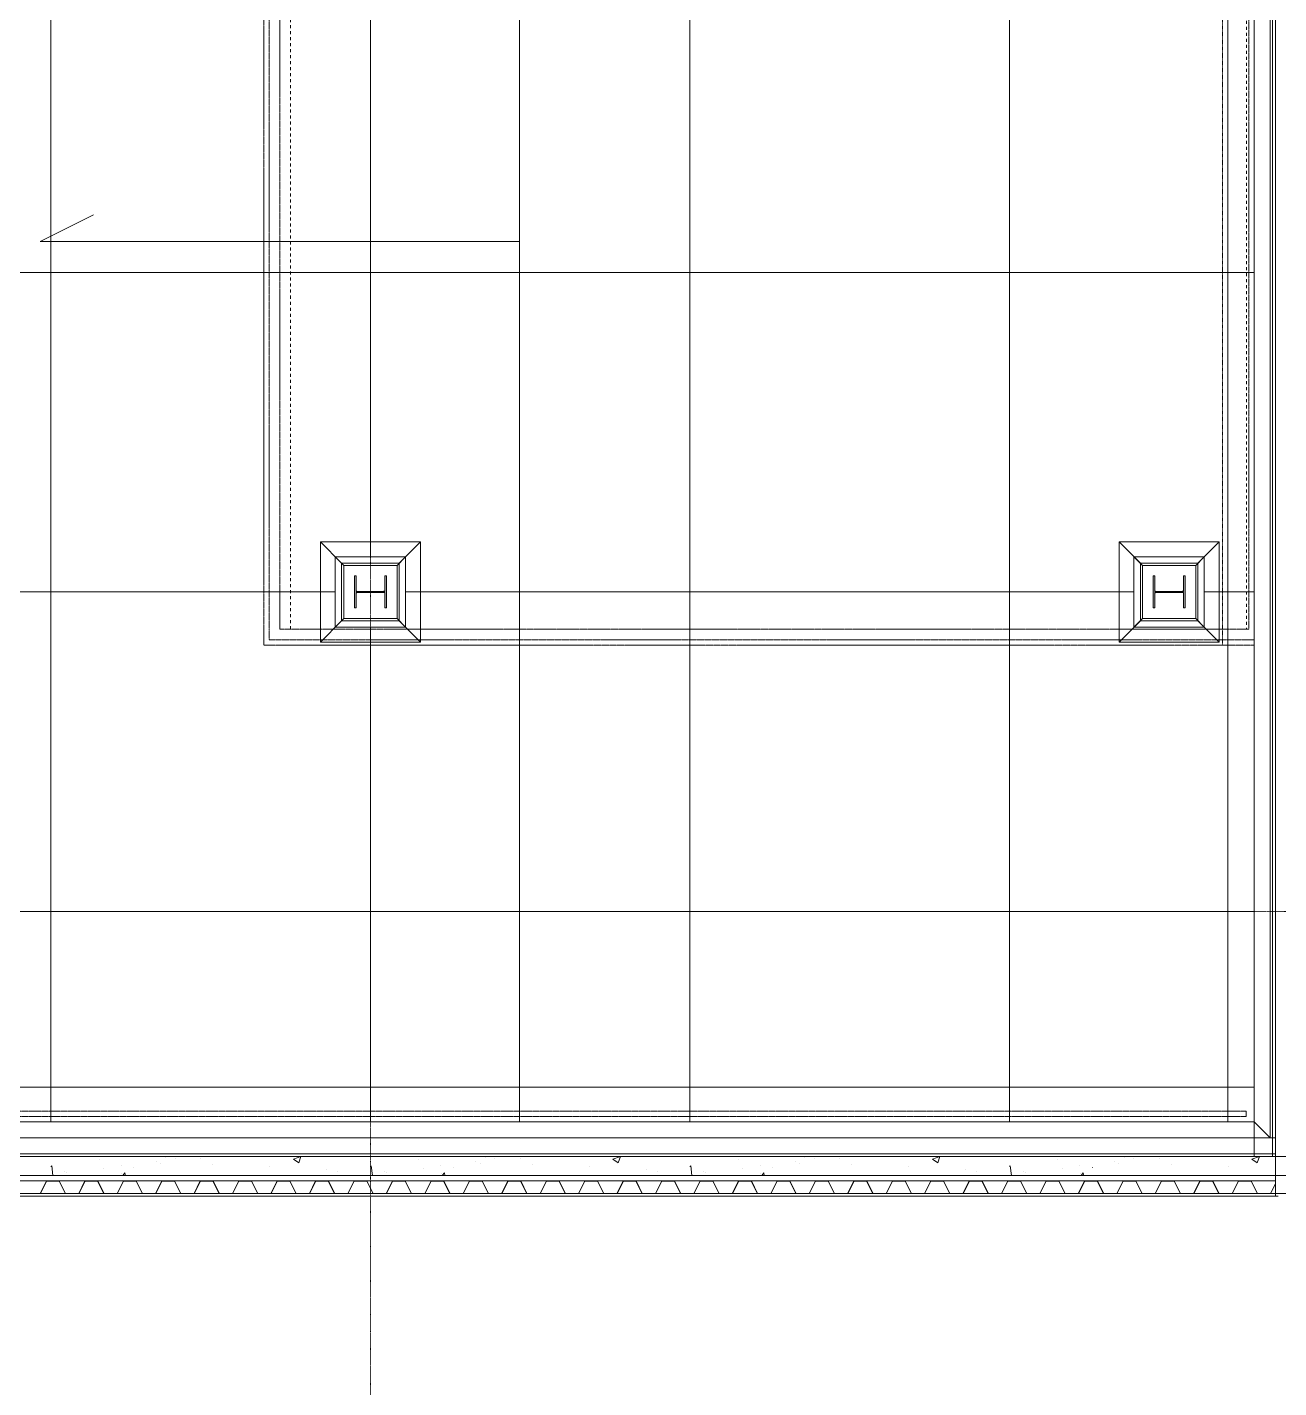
# Model space of a CAD drawing. Extents: x -32000 to 401936, y -48083 to 131250.
# Drawn here: x 5777 to 17530, y -4473 to 8303 of the extents above; entities that cross this region are included whole.
import ezdxf

# ---------------------------------------------------------------- set-up
doc = ezdxf.new("R2010")
doc.units = 0
doc.header["$LTSCALE"] = 10
for name, pattern in [('H12PL4$0$JJP_三點線', [0.9, 0.3, -0.15, 0, -0.15, 0, -0.15, 0, -0.15]), ('H12PL4$0$TAI_虛線', [5.644, 2.822, -2.822]), ('XFM7P40ICA$0$H12PL4$0$CENTERK1', [0.0983, 0.0833, -0.005, 0.005, -0.005]), ('XFM7P40ICA$0$H12PL4$0$DOTK1', [0.01, 0.005, -0.005]), ('XFM7P40ICA$0$H12PL4$0$JJP_三點線', [0.9, 0.3, -0.15, 0, -0.15, 0, -0.15, 0, -0.15]), ('XFM7P40ICA$0$H12PL4$0$JJP_虛線(退縮線、投影線、地下室範圍、非屬本工程、圖面分區)', [0.45, 0.3, -0.15])]:
    doc.linetypes.add(name, pattern=pattern)
for name, color, linetype in [('H12PL4$0$A-ROOF', 252, 'Continuous'), ('H12PL4$0$A-WALL-EX', 252, 'Continuous'), ('H12PL4$0$S-COL', 252, 'Continuous'), ('H12PL4$0$S-GRID', 252, 'Continuous'), ('H12PL4$0$S-SLAB-SHOW', 252, 'Continuous'), ('XFM7P40ICA$0$H12PL4$0$A-WALL-EX', 252, 'Continuous'), ('XFM7P40ICA$0$H12PL4$0$Hattch', 252, 'Continuous'), ('XFM7P40ICA$0$H12PL4$0$L40_19_HYOKI', 252, 'Continuous'), ('XFM7P40ICA$0$H12PL4$0$L40_19_MEJI', 252, 'Continuous'), ('XFM7P40ICA$0$H12PL4$0$L40_19_SIAGE1', 252, 'Continuous'), ('XFM7P40ICA$0$H12PL4$0$L40_19_STEEL2', 252, 'Continuous'), ('XFM7P40ICA$0$H12PL4$0$L40_19_SUGATA2', 252, 'Continuous'), ('XFM7P40ICA$0$H12PL4$0$L40_19_SUGATA3', 252, 'Continuous'), ('XFM7P40ICA$0$H12PL4$0$L40_19_SUGATAD', 252, 'Continuous'), ('XFM7P40ICA$0$H12PL4$0$S-COL', 252, 'Continuous'), ('XFM7P40ICA$0$H12PL4$0$S-GRID', 252, 'Continuous')]:
    doc.layers.add(name, color=color, linetype=linetype)

# ---------------------------------------------------------------- blocks, each defined once
blk = doc.blocks.new('XFM7P40ICA$0$H12PL4')
at = {"layer": 'XFM7P40ICA$0$H12PL4$0$Hattch', "linetype": 'Continuous', "lineweight": 0}
for points in [[(8850, 3150), (8850, 2850), (8865, 2850), (8865, 2995), (9135, 2995), (9135, 2850), (9150, 2850), (9150, 3150), (9135, 3150), (9135, 3005), (8865, 3005), (8865, 3150)], [(16350, 3150), (16350, 2850), (16365, 2850), (16365, 2995), (16635, 2995), (16635, 2850), (16650, 2850), (16650, 3150), (16635, 3150), (16635, 3005), (16365, 3005), (16365, 3150)]]:
    blk.add_hatch(color=256, dxfattribs=at).paths.add_polyline_path(points)
at = {"layer": 'XFM7P40ICA$0$H12PL4$0$A-WALL-EX', "lineweight": 0}
for p, q in [((17300, -2300), (17300, 82649.8)), ((17500, -2300), (17535, -2300)), ((17500, -2480), (17535, -2480))]:
    blk.add_line(p, q, dxfattribs=at)
at = {"layer": 'XFM7P40ICA$0$H12PL4$0$A-WALL-EX', "linetype": 'XFM7P40ICA$0$H12PL4$0$JJP_虛線(退縮線、投影線、地下室範圍、非屬本工程、圖面分區)', "lineweight": 0}
for p, q in [((8050, 57350), (8050, 2650)), ((8050, 2650), (8050, 2550)), ((8050, 2550), (8150, 2550)), ((8150, 2550), (17250, 2550)), ((17250, 2550), (17283.3, 2550)), ((17283.3, 2550), (17300, 2550))]:
    blk.add_line(p, q, dxfattribs=at)
at = {"layer": 'XFM7P40ICA$0$H12PL4$0$A-WALL-EX', "lineweight": 0, "flags": 128}
for points in [[(17470, -2300), (17470, 82649.8)], [(17500, 82650), (17500, -2300)], [(17600, -2300), (-150, -2300)], [(17300, -2300), (1100, -2300)], [(17470, -2300), (17300, -2300)], [(17500, -2530), (-380, -2530)], [(-150, -2480), (17600, -2480)], [(17500, -2480), (17500, -2615)], [(17500, -2650), (17500, -2530)], [(-380, -2650), (17500, -2650)], [(17500, -2615), (17500, -2650)], [(17500, -2650), (17965, -2650)]]:
    blk.add_lwpolyline(points, dxfattribs=at)
at = {"layer": 'XFM7P40ICA$0$H12PL4$0$A-WALL-EX', "linetype": 'XFM7P40ICA$0$H12PL4$0$JJP_虛線(退縮線、投影線、地下室範圍、非屬本工程、圖面分區)', "lineweight": 0, "flags": 128}
for points in [[(8000, 57500), (8000, 2500)], [(8150, 2650), (8150, 57350)], [(17250, 57350), (17250, 2650)], [(17300, 2650), (17300, 57350)], [(17250, 2650), (8150, 2650)], [(17300, 2550), (17300, 2650)], [(8000, 2500), (8050, 2500)], [(8050, 2500), (17300, 2500)], [(17300, 2500), (17300, 2550)], [(17500, -2275), (-125, -2275)], [(17500, -2675), (17500, -2275)], [(-125, -2675), (17500, -2675)]]:
    blk.add_lwpolyline(points, dxfattribs=at)
at = {"layer": 'XFM7P40ICA$0$H12PL4$0$Hattch', "lineweight": 0}
for p, q in [((6000, -2396.1), (6007.9, -2387.9)), ((6018.7, -2480), (6008, -2388)), ((6453.2, -2330.4), (6453.3, -2330.4)), ((6497.2, -2415.1), (6497.3, -2415.1)), ((6660.9, -2383.3), (6660.9, -2383.3)), ((6779.1, -2404.7), (6779.2, -2404.7)), ((6987.1, -2353), (6987.1, -2353)), ((7029.5, -2371.7), (7029.5, -2371.7)), ((7080.4, -2315), (7080.4, -2315)), ((7166, -2319.2), (7166, -2319.2)), ((7408.2, -2321.8), (7408.2, -2321.8)), ((7520.9, -2375.5), (7520.9, -2375.5)), ((8054.7, -2398.1), (8054.8, -2398.1)), ((8277.9, -2328), (8348, -2301.1)), ((8277.9, -2328), (8327.7, -2361.5)), ((8327.7, -2361.6), (8348, -2301.2)), ((8588.5, -2420.7), (8588.6, -2420.7)), ((9000, -2396.1), (9007.9, -2387.9)), ((9018.7, -2480), (9008, -2388)), ((9453.2, -2330.4), (9453.3, -2330.4)), ((9497.2, -2415.1), (9497.3, -2415.1)), ((9660.9, -2383.3), (9660.9, -2383.3)), ((9779.1, -2404.7), (9779.2, -2404.7)), ((9987.1, -2353), (9987.1, -2353)), ((10029.5, -2371.7), (10029.5, -2371.7)), ((10080.4, -2315), (10080.4, -2315)), ((10166, -2319.2), (10166, -2319.2)), ((10408.2, -2321.8), (10408.2, -2321.8)), ((10520.9, -2375.5), (10520.9, -2375.5)), ((11054.7, -2398.1), (11054.8, -2398.1)), ((11277.9, -2328), (11348, -2301.1)), ((11277.9, -2328), (11327.7, -2361.5)), ((11327.7, -2361.6), (11348, -2301.2)), ((11588.5, -2420.7), (11588.6, -2420.7)), ((12000, -2396.1), (12007.9, -2387.9)), ((12018.7, -2480), (12008, -2388)), ((12453.2, -2330.4), (12453.3, -2330.4)), ((12497.2, -2415.1), (12497.3, -2415.1)), ((12660.9, -2383.3), (12660.9, -2383.3)), ((12779.1, -2404.7), (12779.2, -2404.7)), ((12987.1, -2353), (12987.1, -2353)), ((13029.5, -2371.7), (13029.5, -2371.7)), ((13080.4, -2315), (13080.4, -2315)), ((13166, -2319.2), (13166, -2319.2)), ((13408.2, -2321.8), (13408.2, -2321.8)), ((13520.9, -2375.5), (13520.9, -2375.5)), ((14054.7, -2398.1), (14054.8, -2398.1)), ((14277.9, -2328), (14348, -2301.1)), ((14277.9, -2328), (14327.7, -2361.5)), ((14327.7, -2361.6), (14348, -2301.2)), ((14588.5, -2420.7), (14588.6, -2420.7)), ((15000, -2396.1), (15007.9, -2387.9)), ((15018.7, -2480), (15008, -2388)), ((15453.2, -2330.4), (15453.3, -2330.4)), ((15497.2, -2415.1), (15497.3, -2415.1)), ((15660.9, -2383.3), (15660.9, -2383.3)), ((15779.1, -2404.7), (15779.2, -2404.7)), ((15987.1, -2353), (15987.1, -2353)), ((16029.5, -2371.7), (16029.5, -2371.7)), ((16080.4, -2315), (16080.4, -2315)), ((16166, -2319.2), (16166, -2319.2)), ((16408.2, -2321.8), (16408.2, -2321.8)), ((16520.9, -2375.5), (16520.9, -2375.5)), ((17054.7, -2398.1), (17054.8, -2398.1)), ((17277.9, -2328), (17348, -2301.1)), ((17277.9, -2328), (17327.7, -2361.5)), ((17327.7, -2361.6), (17348, -2301.2)), ((5958.5, -2530), (5899.3, -2648.3)), ((5959.5, -2531.7), (5900.4, -2650)), ((5958.5, -2530), (6078.5, -2530)), ((5959.5, -2531.7), (6077.5, -2531.7)), ((6000, -2479.9), (6000.6, -2480)), ((6077.5, -2531.7), (6136.6, -2650)), ((6078.5, -2530), (6137.7, -2648.3)), ((6130.3, -2442.2), (6130.3, -2442.2)), ((6147.4, -2453.7), (6147.5, -2453.7)), ((6319.5, -2530), (6260.4, -2648.3)), ((6320.6, -2531.7), (6261.4, -2650)), ((6319.5, -2530), (6439.5, -2530)), ((6320.6, -2531.7), (6438.5, -2531.7)), ((6438.5, -2531.7), (6497.7, -2650)), ((6439.5, -2530), (6498.7, -2648.3)), ((6680.6, -2530), (6621.4, -2648.3)), ((6681.6, -2531.7), (6622.4, -2650)), ((6664.1, -2464.8), (6664.1, -2464.8)), ((6674.4, -2480), (6694.4, -2456.2)), ((6680.6, -2530), (6800.6, -2530)), ((6681.6, -2531.7), (6799.5, -2531.7)), ((6698.8, -2480), (6694.4, -2456.3)), ((6799.5, -2531.7), (6858.7, -2650)), ((6800.6, -2530), (6859.7, -2648.3)), ((7041.6, -2530), (6982.4, -2648.3)), ((7042.6, -2531.7), (6983.5, -2650)), ((7041.6, -2530), (7161.6, -2530)), ((7042.6, -2531.7), (7160.6, -2531.7)), ((7160.6, -2531.7), (7219.7, -2650)), ((7161.6, -2530), (7220.8, -2648.3)), ((7402.6, -2530), (7343.5, -2648.3)), ((7403.7, -2531.7), (7344.5, -2650)), ((7402.6, -2530), (7522.6, -2530)), ((7403.7, -2531.7), (7521.6, -2531.7)), ((7521.6, -2531.7), (7580.8, -2650)), ((7522.6, -2530), (7581.8, -2648.3)), ((7763.7, -2530), (7704.5, -2648.3)), ((7764.7, -2531.7), (7705.6, -2650)), ((7763.7, -2530), (7883.7, -2530)), ((7764.7, -2531.7), (7882.6, -2531.7)), ((7882.6, -2531.7), (7941.8, -2650)), ((7883.7, -2530), (7942.8, -2648.3)), ((8124.7, -2530), (8065.6, -2648.3)), ((8125.8, -2531.7), (8066.6, -2650)), ((8124.7, -2530), (8244.7, -2530)), ((8125.8, -2531.7), (8243.7, -2531.7)), ((8243.7, -2531.7), (8302.8, -2650)), ((8244.7, -2530), (8303.9, -2648.3)), ((8485.8, -2530), (8426.6, -2648.3)), ((8486.8, -2531.7), (8427.6, -2650)), ((8485.8, -2530), (8605.8, -2530)), ((8486.8, -2531.7), (8604.7, -2531.7)), ((8604.7, -2531.7), (8663.9, -2650)), ((8605.8, -2530), (8664.9, -2648.3)), ((8691.8, -2442.7), (8691.8, -2442.7)), ((8846.8, -2530), (8787.6, -2648.3)), ((8847.8, -2531.7), (8788.7, -2650)), ((8846.8, -2530), (8966.8, -2530)), ((8847.8, -2531.7), (8965.8, -2531.7)), ((8965.8, -2531.7), (9024.9, -2650)), ((8966.8, -2530), (9026, -2648.3)), ((9000, -2479.9), (9000.6, -2480)), ((9130.3, -2442.2), (9130.3, -2442.2)), ((9147.4, -2453.7), (9147.5, -2453.7)), ((9207.8, -2530), (9148.7, -2648.3)), ((9208.9, -2531.7), (9149.7, -2650)), ((9207.8, -2530), (9327.8, -2530)), ((9208.9, -2531.7), (9326.8, -2531.7)), ((9326.8, -2531.7), (9386, -2650)), ((9327.8, -2530), (9387, -2648.3)), ((9568.9, -2530), (9509.7, -2648.3)), ((9569.9, -2531.7), (9510.8, -2650)), ((9568.9, -2530), (9688.9, -2530)), ((9569.9, -2531.7), (9687.8, -2531.7)), ((9664.1, -2464.8), (9664.1, -2464.8)), ((9674.4, -2480), (9694.4, -2456.2)), ((9687.8, -2531.7), (9747, -2650)), ((9688.9, -2530), (9748, -2648.3)), ((9698.8, -2480), (9694.4, -2456.3)), ((9929.9, -2530), (9870.8, -2648.3)), ((9931, -2531.7), (9871.8, -2650)), ((9929.9, -2530), (10049.9, -2530)), ((9931, -2531.7), (10048.9, -2531.7)), ((10048.9, -2531.7), (10108, -2650)), ((10049.9, -2530), (10109.1, -2648.3)), ((10291, -2530), (10231.8, -2648.3)), ((10292, -2531.7), (10232.8, -2650)), ((10291, -2530), (10411, -2530)), ((10292, -2531.7), (10409.9, -2531.7)), ((10409.9, -2531.7), (10469.1, -2650)), ((10411, -2530), (10470.1, -2648.3)), ((10652, -2530), (10592.8, -2648.3)), ((10653, -2531.7), (10593.9, -2650)), ((10652, -2530), (10772, -2530)), ((10653, -2531.7), (10771, -2531.7)), ((10771, -2531.7), (10830.1, -2650)), ((10772, -2530), (10831.1, -2648.3)), ((11013, -2530), (10953.9, -2648.3)), ((11014.1, -2531.7), (10954.9, -2650)), ((11013, -2530), (11133, -2530)), ((11014.1, -2531.7), (11132, -2531.7)), ((11132, -2531.7), (11191.1, -2650)), ((11133, -2530), (11192.2, -2648.3)), ((11374.1, -2530), (11314.9, -2648.3)), ((11375.1, -2531.7), (11315.9, -2650)), ((11374.1, -2530), (11494.1, -2530)), ((11375.1, -2531.7), (11493, -2531.7)), ((11493, -2531.7), (11552.2, -2650)), ((11494.1, -2530), (11553.2, -2648.3)), ((11735.1, -2530), (11675.9, -2648.3)), ((11736.1, -2531.7), (11677, -2650)), ((11691.8, -2442.7), (11691.8, -2442.7)), ((11735.1, -2530), (11855.1, -2530)), ((11736.1, -2531.7), (11854.1, -2531.7)), ((11854.1, -2531.7), (11913.2, -2650)), ((11855.1, -2530), (11914.3, -2648.3)), ((12000, -2479.9), (12000.6, -2480)), ((12096.1, -2530), (12037, -2648.3)), ((12097.2, -2531.7), (12038, -2650)), ((12096.1, -2530), (12216.1, -2530)), ((12097.2, -2531.7), (12215.1, -2531.7)), ((12130.3, -2442.2), (12130.3, -2442.2)), ((12147.4, -2453.7), (12147.5, -2453.7)), ((12215.1, -2531.7), (12274.3, -2650)), ((12216.1, -2530), (12275.3, -2648.3)), ((12457.2, -2530), (12398, -2648.3)), ((12458.2, -2531.7), (12399.1, -2650)), ((12457.2, -2530), (12577.2, -2530)), ((12458.2, -2531.7), (12576.1, -2531.7)), ((12576.1, -2531.7), (12635.3, -2650)), ((12577.2, -2530), (12636.3, -2648.3)), ((12664.1, -2464.8), (12664.1, -2464.8)), ((12674.4, -2480), (12694.4, -2456.2)), ((12698.8, -2480), (12694.4, -2456.3)), ((12818.2, -2530), (12759.1, -2648.3)), ((12819.3, -2531.7), (12760.1, -2650)), ((12818.2, -2530), (12938.2, -2530)), ((12819.3, -2531.7), (12937.2, -2531.7)), ((12937.2, -2531.7), (12996.3, -2650)), ((12938.2, -2530), (12997.4, -2648.3)), ((13179.3, -2530), (13120.1, -2648.3)), ((13180.3, -2531.7), (13121.1, -2650)), ((13179.3, -2530), (13299.3, -2530)), ((13180.3, -2531.7), (13298.2, -2531.7)), ((13298.2, -2531.7), (13357.4, -2650)), ((13299.3, -2530), (13358.4, -2648.3)), ((13540.3, -2530), (13481.1, -2648.3)), ((13541.3, -2531.7), (13482.2, -2650)), ((13540.3, -2530), (13660.3, -2530)), ((13541.3, -2531.7), (13659.3, -2531.7)), ((13659.3, -2531.7), (13718.4, -2650)), ((13660.3, -2530), (13719.5, -2648.3)), ((13901.3, -2530), (13842.2, -2648.3)), ((13902.4, -2531.7), (13843.2, -2650)), ((13901.3, -2530), (14021.3, -2530)), ((13902.4, -2531.7), (14020.3, -2531.7)), ((14020.3, -2531.7), (14079.5, -2650)), ((14021.3, -2530), (14080.5, -2648.3)), ((14262.4, -2530), (14203.2, -2648.3)), ((14263.4, -2531.7), (14204.3, -2650)), ((14262.4, -2530), (14382.4, -2530)), ((14263.4, -2531.7), (14381.3, -2531.7)), ((14381.3, -2531.7), (14440.5, -2650)), ((14382.4, -2530), (14441.5, -2648.3)), ((14623.4, -2530), (14564.3, -2648.3)), ((14624.4, -2531.7), (14565.3, -2650)), ((14623.4, -2530), (14743.4, -2530)), ((14624.4, -2531.7), (14742.4, -2531.7)), ((14691.8, -2442.7), (14691.8, -2442.7)), ((14742.4, -2531.7), (14801.5, -2650)), ((14743.4, -2530), (14802.6, -2648.3)), ((14984.4, -2530), (14925.3, -2648.3)), ((14985.5, -2531.7), (14926.3, -2650)), ((14984.4, -2530), (15104.4, -2530)), ((14985.5, -2531.7), (15103.4, -2531.7)), ((15000, -2479.9), (15000.6, -2480)), ((15103.4, -2531.7), (15162.6, -2650)), ((15104.4, -2530), (15163.6, -2648.3)), ((15130.3, -2442.2), (15130.3, -2442.2)), ((15147.4, -2453.7), (15147.5, -2453.7)), ((15345.5, -2530), (15286.3, -2648.3)), ((15346.5, -2531.7), (15287.4, -2650)), ((15345.5, -2530), (15465.5, -2530)), ((15346.5, -2531.7), (15464.4, -2531.7)), ((15464.4, -2531.7), (15523.6, -2650)), ((15465.5, -2530), (15524.6, -2648.3)), ((15706.5, -2530), (15647.4, -2648.3)), ((15707.6, -2531.7), (15648.4, -2650)), ((15664.1, -2464.8), (15664.1, -2464.8)), ((15674.4, -2480), (15694.4, -2456.2)), ((15698.8, -2480), (15694.4, -2456.3)), ((15706.5, -2530), (15826.5, -2530)), ((15707.6, -2531.7), (15825.5, -2531.7)), ((15825.5, -2531.7), (15884.6, -2650)), ((15826.5, -2530), (15885.7, -2648.3)), ((16067.6, -2530), (16008.4, -2648.3)), ((16068.6, -2531.7), (16009.4, -2650)), ((16067.6, -2530), (16187.6, -2530)), ((16068.6, -2531.7), (16186.5, -2531.7)), ((16186.5, -2531.7), (16245.7, -2650)), ((16187.6, -2530), (16246.7, -2648.3)), ((16428.6, -2530), (16369.4, -2648.3)), ((16429.6, -2531.7), (16370.5, -2650)), ((16428.6, -2530), (16548.6, -2530)), ((16429.6, -2531.7), (16547.6, -2531.7)), ((16547.6, -2531.7), (16606.7, -2650)), ((16548.6, -2530), (16607.8, -2648.3)), ((16789.6, -2530), (16730.5, -2648.3)), ((16790.7, -2531.7), (16731.5, -2650)), ((16789.6, -2530), (16909.6, -2530)), ((16790.7, -2531.7), (16908.6, -2531.7)), ((16908.6, -2531.7), (16967.8, -2650)), ((16909.6, -2530), (16968.8, -2648.3)), ((17150.7, -2530), (17091.5, -2648.3)), ((17151.7, -2531.7), (17092.6, -2650)), ((17150.7, -2530), (17270.7, -2530)), ((17151.7, -2531.7), (17269.6, -2531.7)), ((17269.6, -2531.7), (17328.8, -2650)), ((17270.7, -2530), (17329.8, -2648.3)), ((17500, -2553.4), (17452.6, -2648.3)), ((5900.4, -2650), (5776.6, -2650)), ((5777.7, -2648.3), (5899.3, -2648.3)), ((6261.4, -2650), (6137.7, -2650)), ((6138.7, -2648.3), (6260.4, -2648.3)), ((6622.4, -2650), (6498.7, -2650)), ((6499.7, -2648.3), (6621.4, -2648.3)), ((6983.5, -2650), (6859.7, -2650)), ((6860.8, -2648.3), (6982.4, -2648.3)), ((7344.5, -2650), (7220.8, -2650)), ((7221.8, -2648.3), (7343.5, -2648.3)), ((7705.6, -2650), (7581.8, -2650)), ((7582.8, -2648.3), (7704.5, -2648.3)), ((8066.6, -2650), (7942.8, -2650)), ((7943.9, -2648.3), (8065.6, -2648.3)), ((8427.6, -2650), (8303.9, -2650)), ((8304.9, -2648.3), (8426.6, -2648.3)), ((8788.7, -2650), (8664.9, -2650)), ((8666, -2648.3), (8787.6, -2648.3)), ((9149.7, -2650), (9026, -2650)), ((9027, -2648.3), (9148.7, -2648.3)), ((9510.8, -2650), (9387, -2650)), ((9388, -2648.3), (9509.7, -2648.3)), ((9871.8, -2650), (9748, -2650)), ((9749.1, -2648.3), (9870.8, -2648.3)), ((10232.8, -2650), (10109.1, -2650)), ((10110.1, -2648.3), (10231.8, -2648.3)), ((10593.9, -2650), (10470.1, -2650)), ((10471.1, -2648.3), (10592.8, -2648.3)), ((10954.9, -2650), (10831.1, -2650)), ((10832.2, -2648.3), (10953.9, -2648.3)), ((11315.9, -2650), (11192.2, -2650)), ((11193.2, -2648.3), (11314.9, -2648.3)), ((11677, -2650), (11553.2, -2650)), ((11554.3, -2648.3), (11675.9, -2648.3)), ((12038, -2650), (11914.3, -2650)), ((11915.3, -2648.3), (12037, -2648.3)), ((12399.1, -2650), (12275.3, -2650)), ((12276.3, -2648.3), (12398, -2648.3)), ((12760.1, -2650), (12636.3, -2650)), ((12637.4, -2648.3), (12759.1, -2648.3)), ((13121.1, -2650), (12997.4, -2650)), ((12998.4, -2648.3), (13120.1, -2648.3)), ((13482.2, -2650), (13358.4, -2650)), ((13359.5, -2648.3), (13481.1, -2648.3)), ((13843.2, -2650), (13719.5, -2650)), ((13720.5, -2648.3), (13842.2, -2648.3)), ((14204.3, -2650), (14080.5, -2650)), ((14081.5, -2648.3), (14203.2, -2648.3)), ((14565.3, -2650), (14441.5, -2650)), ((14442.6, -2648.3), (14564.3, -2648.3)), ((14926.3, -2650), (14802.6, -2650)), ((14803.6, -2648.3), (14925.3, -2648.3)), ((15287.4, -2650), (15163.6, -2650)), ((15164.6, -2648.3), (15286.3, -2648.3)), ((15648.4, -2650), (15524.6, -2650)), ((15525.7, -2648.3), (15647.4, -2648.3)), ((16009.4, -2650), (15885.7, -2650)), ((15886.7, -2648.3), (16008.4, -2648.3)), ((16370.5, -2650), (16246.7, -2650)), ((16247.8, -2648.3), (16369.4, -2648.3)), ((16731.5, -2650), (16607.8, -2650)), ((16608.8, -2648.3), (16730.5, -2648.3)), ((17092.6, -2650), (16968.8, -2650)), ((16969.8, -2648.3), (17091.5, -2648.3)), ((17330.9, -2648.3), (17452.6, -2648.3)), ((17500, -2557.2), (17453.6, -2650))]:
    blk.add_line(p, q, dxfattribs=at)
at = {"layer": 'XFM7P40ICA$0$H12PL4$0$L40_19_HYOKI', "lineweight": 0, "flags": 128}
blk.add_lwpolyline([(6399.8, 6540), (5899.8, 6290), (10399.8, 6290)], dxfattribs=at)
at = {"layer": 'XFM7P40ICA$0$H12PL4$0$L40_19_MEJI', "lineweight": 0}
for p, q in [((17050, -1975), (17050, 82050)), ((10400, 17400), (10400, -1975)), ((15000, 17400), (15000, -1975)), ((6000, 15000), (6000, -1975)), ((9000, 3330), (9000, 14670)), ((12000, 9000), (12000, -1975)), ((17300, 6000), (175, 6000)), ((8670, 3000), (175, 3000)), ((16170, 3000), (9330, 3000)), ((17300, 3000), (16830, 3000)), ((9000, 2670), (9000, -1975)), ((17300, 0), (175, 0)), ((17300, -1650), (175, -1650))]:
    blk.add_line(p, q, dxfattribs=at)
at = {"layer": 'XFM7P40ICA$0$H12PL4$0$L40_19_SIAGE1', "lineweight": 0}
for q in [(17500, 91700), (18000, -2650)]:
    blk.add_line((17500, -2650), q, dxfattribs=at)
at = {"layer": 'XFM7P40ICA$0$H12PL4$0$L40_19_STEEL2', "lineweight": 0, "flags": 128}
for points in [[(8850, 2850), (8850, 3150), (8865, 3150), (8865, 3018, 0.4142136), (8878, 3005), (9122, 3005, 0.4142136), (9135, 3018), (9135, 3150), (9150, 3150), (9150, 2850), (9135, 2850), (9135, 2982, 0.4142136), (9122, 2995), (8878, 2995, 0.4142136), (8865, 2982), (8865, 2850)], [(16350, 2850), (16350, 3150), (16365, 3150), (16365, 3018, 0.4142136), (16378, 3005), (16622, 3005, 0.4142136), (16635, 3018), (16635, 3150), (16650, 3150), (16650, 2850), (16635, 2850), (16635, 2982, 0.4142136), (16622, 2995), (16378, 2995, 0.4142136), (16365, 2982), (16365, 2850)]]:
    blk.add_lwpolyline(points, format="xyb", close=True, dxfattribs=at)
at = {"layer": 'XFM7P40ICA$0$H12PL4$0$L40_19_SUGATA2', "lineweight": 0}
blk.add_line((-525, -2675), (17525, -2675), dxfattribs=at)
at = {"layer": 'XFM7P40ICA$0$H12PL4$0$L40_19_SUGATA3', "lineweight": 0}
for p, q in [((17450, -2125), (17450, 82475)), ((17300, -1975), (17300, 82325)), ((8670, 3330), (8750, 3250)), ((9250, 3250), (9330, 3330)), ((16170, 3330), (16250, 3250)), ((16750, 3250), (16830, 3330)), ((8670, 2670), (8750, 2750)), ((9250, 2750), (9330, 2670)), ((16170, 2670), (16250, 2750)), ((16750, 2750), (16830, 2670)), ((17225, -1875), (17225, -1925)), ((175, -1975), (17300, -1975)), ((17300, -1975), (17450, -2125)), ((25, -2125), (17500, -2125))]:
    blk.add_line(p, q, dxfattribs=at)
at = {"layer": 'XFM7P40ICA$0$H12PL4$0$L40_19_SUGATA3', "linetype": 'XFM7P40ICA$0$H12PL4$0$CENTERK1', "lineweight": 0}
for p, q in [((17225, -1875), (275, -1875)), ((17225, -1925), (225, -1925))]:
    blk.add_line(p, q, dxfattribs=at)
at = {"layer": 'XFM7P40ICA$0$H12PL4$0$L40_19_SUGATA3', "lineweight": 0, "flags": 128}
for points in [[(8670, 2670), (9330, 2670), (9330, 3330), (8670, 3330)], [(16170, 2670), (16830, 2670), (16830, 3330), (16170, 3330)], [(8750, 2750), (9250, 2750), (9250, 3250), (8750, 3250)], [(16250, 2750), (16750, 2750), (16750, 3250), (16250, 3250)]]:
    blk.add_lwpolyline(points, close=True, dxfattribs=at)
at = {"layer": 'XFM7P40ICA$0$H12PL4$0$L40_19_SUGATAD', "linetype": 'XFM7P40ICA$0$H12PL4$0$DOTK1', "lineweight": 0}
for p, q in [((8000, 2500), (8000, 57495)), ((17000, 2500), (17000, 57495)), ((8000, 2500), (17000, 2500))]:
    blk.add_line(p, q, dxfattribs=at)
at = {"layer": 'XFM7P40ICA$0$H12PL4$0$S-COL', "lineweight": 0, "flags": 128}
for points in [[(8530, 2530), (8530, 3470)], [(8730, 3270), (8530, 3470)], [(8530, 3470), (9470, 3470)], [(9470, 3470), (9270, 3270)], [(9470, 3470), (9470, 2530)], [(16030, 2530), (16030, 3470)], [(16230, 3270), (16030, 3470)], [(16030, 3470), (16970, 3470)], [(16970, 3470), (16770, 3270)], [(16970, 3470), (16970, 2530)], [(8730, 3270), (8730, 2730)], [(9270, 3270), (8730, 3270)], [(9270, 2730), (9270, 3270)], [(16230, 3270), (16230, 2730)], [(16770, 3270), (16230, 3270)], [(16770, 2730), (16770, 3270)], [(8730, 2730), (8530, 2530)], [(8730, 2730), (9270, 2730)], [(9470, 2530), (9270, 2730)], [(16230, 2730), (16030, 2530)], [(16230, 2730), (16770, 2730)], [(16970, 2530), (16770, 2730)], [(8530, 2530), (9470, 2530)], [(16030, 2530), (16970, 2530)]]:
    blk.add_lwpolyline(points, dxfattribs=at)
for points in [[(8850, 3150), (8850, 2850), (8865, 2850), (8865, 2995), (9135, 2995), (9135, 2850), (9150, 2850), (9150, 3150), (9135, 3150), (9135, 3005), (8865, 3005), (8865, 3150)], [(16350, 3150), (16350, 2850), (16365, 2850), (16365, 2995), (16635, 2995), (16635, 2850), (16650, 2850), (16650, 3150), (16635, 3150), (16635, 3005), (16365, 3005), (16365, 3150)]]:
    blk.add_lwpolyline(points, close=True, dxfattribs=at)
at = {"layer": 'XFM7P40ICA$0$H12PL4$0$S-GRID', "linetype": 'XFM7P40ICA$0$H12PL4$0$JJP_三點線', "lineweight": 0}
for p, q in [((9000, 128250), (9000, -28000)), ((-29000, 0), (289600, 0))]:
    blk.add_line(p, q, dxfattribs=at)
blk = doc.blocks.new('XFM7P40ICA')
blk.add_blockref('XFM7P40ICA$0$H12PL4', (0, 0))
blk = doc.blocks.new('H12PL4')
at = {"layer": 'H12PL4$0$A-ROOF', "linetype": 'H12PL4$0$TAI_虛線', "lineweight": 0, "flags": 128}
for points in [[(8248.06, 2650), (8248.06, 57349.86)], [(17227.03, 57354.64), (17227.03, 2650)], [(17227.03, 2650), (8248.06, 2650)]]:
    blk.add_lwpolyline(points, dxfattribs=at)
at = {"layer": 'H12PL4$0$A-WALL-EX', "lineweight": 0, "flags": 128}
for points in [[(17500, -2650), (17500, 91700)], [(17500, -2650), (17500, 91700)], [(17500, -2650), (17500, 91700)], [(17500, -2650), (17500, 91700)], [(17500, 83000), (17500, -2615)], [(17500, -2275), (-125, -2275)], [(17500, -2675), (17500, -2275)], [(17600, -2300), (-150, -2300)], [(17500, -2530), (-380, -2530)], [(-150, -2480), (17600, -2480)], [(17500, -2650), (17500, -2530)], [(17500, -2675), (-525, -2675)], [(-380, -2650), (17500, -2650)], [(17500, -2615), (17500, -2650)], [(17500, -2650), (17965, -2650)]]:
    blk.add_lwpolyline(points, dxfattribs=at)
at = {"layer": 'H12PL4$0$S-COL', "lineweight": 0, "flags": 128}
for points in [[(8530, 2530), (8530, 3470)], [(8730, 3270), (8530, 3470)], [(8530, 3470), (9470, 3470)], [(9470, 3470), (9270, 3270)], [(9470, 3470), (9470, 2530)], [(16030, 2530), (16030, 3470)], [(16230, 3270), (16030, 3470)], [(16030, 3470), (16970, 3470)], [(16970, 3470), (16770, 3270)], [(16970, 3470), (16970, 2530)], [(8730, 3270), (8730, 2730)], [(9270, 3270), (8730, 3270)], [(9270, 2730), (9270, 3270)], [(16230, 3270), (16230, 2730)], [(16770, 3270), (16230, 3270)], [(16770, 2730), (16770, 3270)], [(8730, 2730), (8530, 2530)], [(8730, 2730), (9270, 2730)], [(9470, 2530), (9270, 2730)], [(16230, 2730), (16030, 2530)], [(16230, 2730), (16770, 2730)], [(16970, 2530), (16770, 2730)], [(8530, 2530), (9470, 2530)], [(16030, 2530), (16970, 2530)]]:
    blk.add_lwpolyline(points, dxfattribs=at)
for points in [[(8850, 3150), (8850, 2850), (8865, 2850), (8865, 2995), (9135, 2995), (9135, 2850), (9150, 2850), (9150, 3150), (9135, 3150), (9135, 3005), (8865, 3005), (8865, 3150)], [(16350, 3150), (16350, 2850), (16365, 2850), (16365, 2995), (16635, 2995), (16635, 2850), (16650, 2850), (16650, 3150), (16635, 3150), (16635, 3005), (16365, 3005), (16365, 3150)]]:
    blk.add_lwpolyline(points, close=True, dxfattribs=at)
at = {"layer": 'H12PL4$0$S-GRID', "linetype": 'H12PL4$0$JJP_三點線', "lineweight": 0}
for p, q in [((9000, 128250), (9000, -28000)), ((-29000, 0), (289600, 0))]:
    blk.add_line(p, q, dxfattribs=at)
at = {"layer": 'H12PL4$0$S-SLAB-SHOW', "lineweight": 0}
blk.add_line((17300, -2300), (17300, 82649.75), dxfattribs=at)
at = {"layer": 'H12PL4$0$S-SLAB-SHOW', "lineweight": 0, "flags": 128}
for points in [[(17470, -2300), (17470, 82649.75)], [(17300, -2300), (1100, -2300)], [(17470, -2300), (17300, -2300)]]:
    blk.add_lwpolyline(points, dxfattribs=at)

msp = doc.modelspace()

# ---------------------------------------------------------------- block references
msp.add_blockref('XFM7P40ICA', (0, 0))

# ---------------------------------------------------------------- next in the draw order: block references
msp.add_blockref('H12PL4', (0, 0))

doc.saveas('drawing.dxf')
